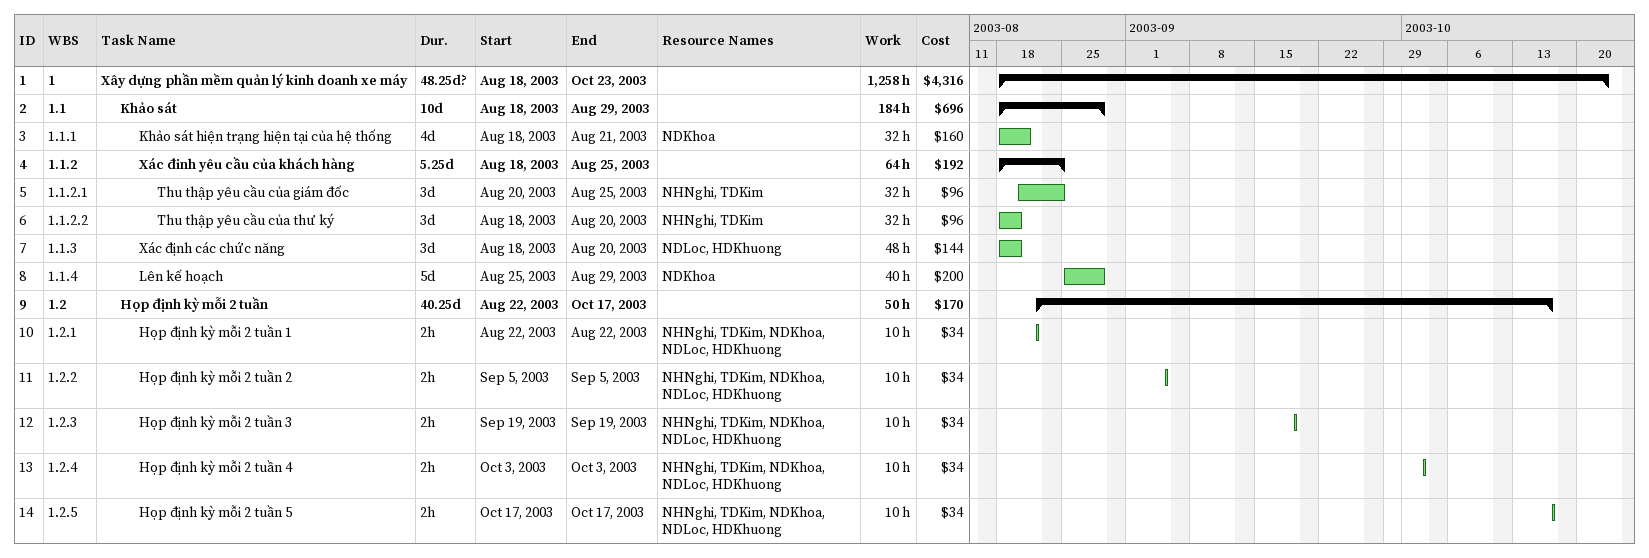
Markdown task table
| ID | WBS | Task | Duration | Start | Finish | Resources | Work (h) | Cost ($) |
|---|---|---|---|---|---|---|---|---|
| 1 | 1 | **Xây dựng phần mềm quản lý kinh doanh xe máy** | 48.25d? | 2003-08-18 | 2003-10-23 |  | 1258 | 4316 |
| 2 | 1.1 | **Khảo sát** | 10d | 2003-08-18 | 2003-08-29 |  | 184 | 696 |
| 3 | 1.1.1 | Khảo sát hiện trạng hiện tại của hệ thống | 4d | 2003-08-18 | 2003-08-21 | NDKhoa | 32 | 160 |
| 4 | 1.1.2 | **Xác đinh yêu cầu của khách hàng** | 5.25d | 2003-08-18 | 2003-08-25 |  | 64 | 192 |
| 5 | 1.1.2.1 | Thu thập yêu cầu của giám đốc | 3d | 2003-08-20 | 2003-08-25 | NHNghi, TDKim | 32 | 96 |
| 6 | 1.1.2.2 | Thu thập yêu cầu của thư ký | 3d | 2003-08-18 | 2003-08-20 | NHNghi, TDKim | 32 | 96 |
| 7 | 1.1.3 | Xác định các chức năng | 3d | 2003-08-18 | 2003-08-20 | NDLoc, HDKhuong | 48 | 144 |
| 8 | 1.1.4 | Lên kế hoạch | 5d | 2003-08-25 | 2003-08-29 | NDKhoa | 40 | 200 |
| 9 | 1.2 | **Họp định kỳ mỗi 2 tuần** | 40.25d | 2003-08-22 | 2003-10-17 |  | 50 | 170 |
| 10 | 1.2.1 | Họp định kỳ mỗi 2 tuần 1 | 2h | 2003-08-22 | 2003-08-22 | NHNghi, TDKim, NDKhoa, NDLoc, HDKhuong | 10 | 34 |
| 11 | 1.2.2 | Họp định kỳ mỗi 2 tuần 2 | 2h | 2003-09-05 | 2003-09-05 | NHNghi, TDKim, NDKhoa, NDLoc, HDKhuong | 10 | 34 |
| 12 | 1.2.3 | Họp định kỳ mỗi 2 tuần 3 | 2h | 2003-09-19 | 2003-09-19 | NHNghi, TDKim, NDKhoa, NDLoc, HDKhuong | 10 | 34 |
| 13 | 1.2.4 | Họp định kỳ mỗi 2 tuần 4 | 2h | 2003-10-03 | 2003-10-03 | NHNghi, TDKim, NDKhoa, NDLoc, HDKhuong | 10 | 34 |
| 14 | 1.2.5 | Họp định kỳ mỗi 2 tuần 5 | 2h | 2003-10-17 | 2003-10-17 | NHNghi, TDKim, NDKhoa, NDLoc, HDKhuong | 10 | 34 |
